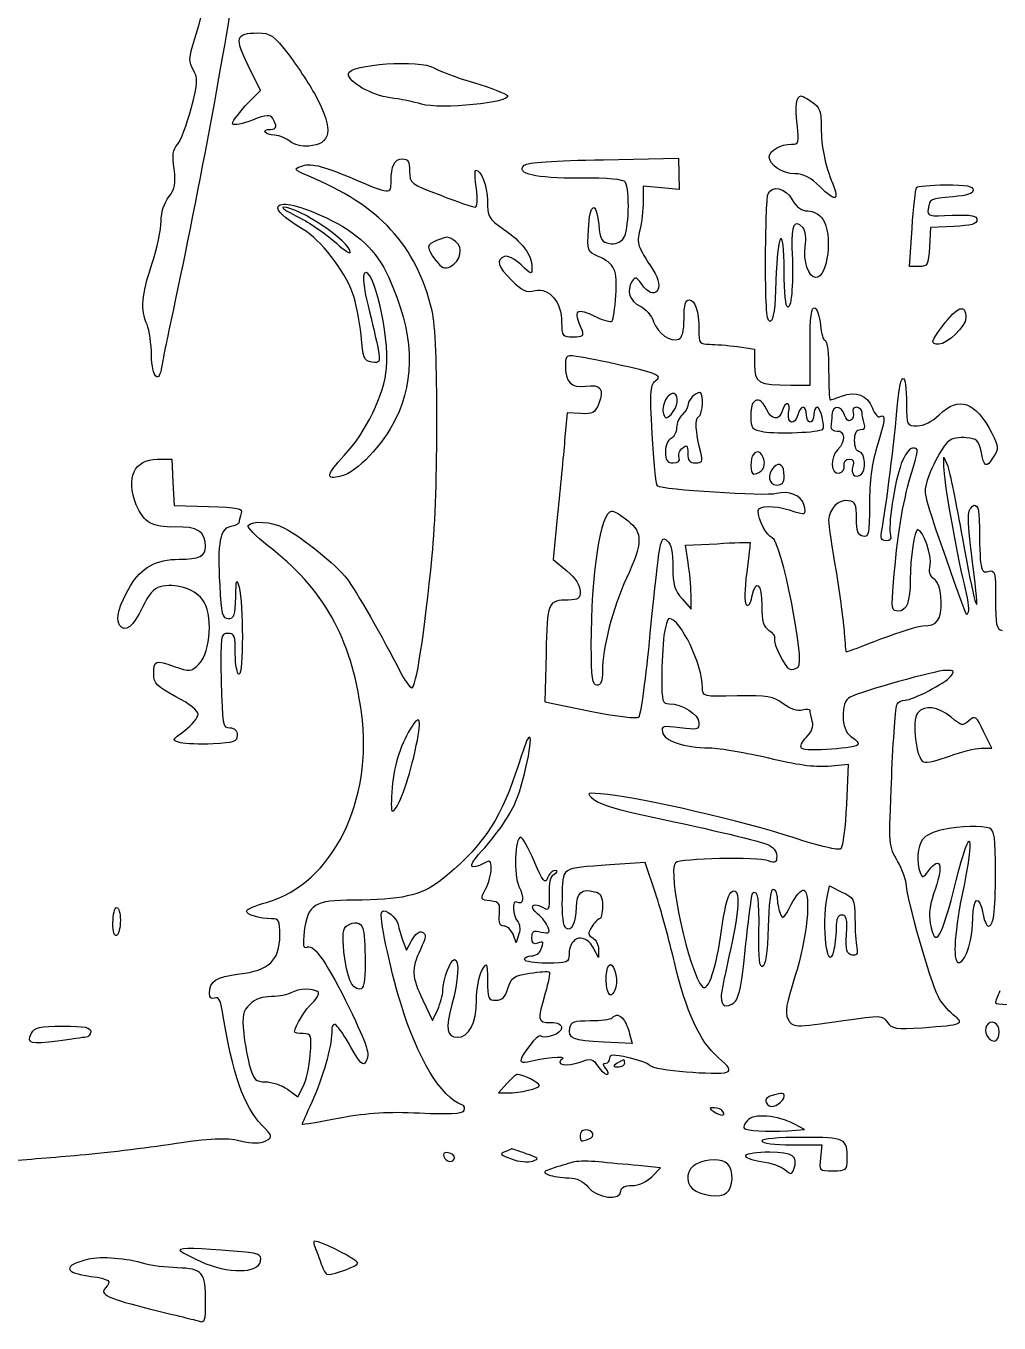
# Model space of a CAD drawing. Extents: x 0 to 1280, y 0 to 707.
# Drawn here: x 490.6 to 753, y -0.1 to 349.9 of the extents above; entities that cross this region are included whole.
import ezdxf

# ---------------------------------------------------------------- set-up
doc = ezdxf.new("R2010")
doc.units = 0
doc.layers.get('0').update_dxf_attribs({"linetype": 'CONTINUOUS'})

msp = doc.modelspace()

# ---------------------------------------------------------------- linework, layer by layer
at = {"color": 7}
for points in [[(561.5, 342)], [(600.5, 338.6)], [(702.5, 329.4)], [(746, 305.6)], [(697.2, 303)], [(563.5, 298.6)], [(571.6, 298.1)], [(601.3, 292)], [(744, 271.1)], [(636, 258.5)], [(663, 249)], [(670.2, 249.8)], [(686.7, 248.3)], [(707.9, 245)], [(686.7, 234.3)], [(692.2, 230.8)], [(652.9, 216.4)], [(662.6, 185.4)], [(731, 164.5)], [(594.7, 161)], [(625.7, 157.3)], [(737.6, 133)], [(516, 108.6)], [(714.1, 109.1)], [(581.4, 106.4)], [(562, 89)], [(649.6, 90.5)], [(651.7, 81.8)], [(508, 78.5)], [(749.6, 80.1)], [(650, 70)], [(620.2, 64.5)], [(691.8, 61.3)], [(676, 57)], [(685.1, 54.6)], [(640, 50.5)], [(689, 49)], [(619.7, 46.1)], [(603.2, 44.8)], [(638.5, 43.4)], [(671.3, 42.8)], [(684.6, 45.1)], [(532, 19.6)], [(568.5, 20.3)], [(507.4, 17.1)]]:
    msp.add_lwpolyline(points, close=True, dxfattribs=at)
for points in [[(549.7, 328.3), (553.8, 332.5), (550.5, 339.2)], [(646.3, 313.8), (666.5, 314.2), (666.6, 310), (666.7, 305.8), (661.9, 306.2), (657, 306.7), (657, 302.6)], [(731.3, 285), (728.8, 285), (729.5, 295.3)], [(740.8, 295.8), (734.5, 295.5), (734.2, 290.3)], [(682.4, 263.4), (687, 262.7), (687, 258.5)], [(696.8, 253), (702, 253), (702, 263.6)], [(640.2, 245.3), (636.5, 245.5), (635.8, 238)], [(526, 233), (529.9, 233), (530.2, 226.8), (530.2, 226.8)], [(738.1, 230.9), (738.1, 233.5), (739.1, 231.1)], [(530.2, 226.8), (530.5, 220.5), (539.8, 220.2)], [(633.9, 218.2), (632.7, 205.9), (636.4, 202.9)], [(669.1, 205.1), (668.4, 209.8), (676.9, 210.2)], [(667.5, 195.3), (669.9, 192.5), (669.9, 196.5)], [(630.8, 180.5), (630.5, 167.5), (642.7, 165)], [(748.1, 155), (751, 155), (748.8, 159.5)], [(706.9, 150.2), (712.3, 150.7), (711.8, 139.8)], [(660.3, 115.9), (657.5, 124.2), (648, 123.5)], [(706.6, 114.8), (707.2, 117.9), (710.6, 116.2)], [(592.2, 103), (593.2, 100.5), (594.6, 103.2)], [(623.5, 104.9), (622.7, 102.5), (621.9, 104.8)], [(644.9, 100.7), (644.9, 98.5), (643.8, 100.7)], [(597.6, 87), (600.2, 81.5), (601.6, 84.5)], [(653.3, 77.9), (654, 75.3), (646.3, 75.7)], [(561.1, 63), (563.9, 60.9), (565.3, 63.7)], [(620.2, 64.5), (618, 62), (620.4, 62)], [(696, 51.8), (700.5, 52.1), (697.8, 53.6)], [(697.1, 48), (705.2, 48), (704.8, 44.5)], [(659.3, 39.4), (661.7, 41.8), (655.6, 42.4)]]:
    msp.add_lwpolyline(points, dxfattribs=at)
for points in [[(536.1, 346.5), (541.9, 365), (543.9, 385.4), (540.6, 393.3)], [(547, 364), (546.2, 354.4), (536.7, 302.8), (530.3, 273.5)], [(535.7, 338), (534.4, 340.2), (534.4, 341.1), (536.1, 346.5)], [(550.5, 339.2), (546.8, 346.7), (547.1, 348), (553.1, 348)], [(553.1, 348), (556.5, 348), (557.3, 347.4), (561.5, 342)], [(561.5, 342), (564, 338.7), (567.4, 333.5), (569, 330.4)], [(577.5, 337), (577.5, 339.6), (597.2, 340.9), (600.5, 338.6)], [(535.1, 327.6), (536.9, 334.7), (537, 335.7), (535.7, 338)], [(588.8, 330.5), (583.7, 331.2), (577.5, 334.7), (577.5, 337)], [(600.5, 338.6), (601.6, 337.9), (606.4, 336.1), (611.2, 334.6)], [(611.2, 334.6), (616, 333.2), (620.1, 331.6), (620.4, 331.1)], [(569, 330.4), (573.5, 321.9), (572.8, 317.9), (566.8, 317.5)], [(597.2, 328.8), (595.2, 329.4), (591.4, 330.2), (588.8, 330.5)], [(620.4, 331.1), (621.6, 329.2), (602.3, 327.3), (597.2, 328.8)], [(698.5, 323.4), (697.9, 328.3), (698.3, 331), (699.6, 331)], [(699.6, 331), (699.9, 331), (701.2, 330.3), (702.5, 329.4)], [(702.5, 329.4), (704.6, 328), (705, 327), (705, 322.6)], [(531.4, 317.9), (532.3, 318.9), (533.9, 323.2), (535.1, 327.6)], [(546.3, 323.4), (545.9, 323.7), (547.5, 325.9), (549.7, 328.3)], [(557.1, 324.9), (556.4, 326), (555.5, 326), (551.6, 324.5)], [(551.6, 324.5), (549, 323.5), (546.7, 323), (546.3, 323.4)], [(557.6, 320.4), (554.9, 320.5), (553.9, 322), (556.5, 322)], [(556.5, 322), (558.2, 322), (558.4, 322.9), (557.1, 324.9)], [(697, 318), (699, 318), (699.1, 318.3), (698.5, 323.4)], [(705, 322.6), (705, 317.2), (706, 312.6), (708.1, 307.3)], [(561.8, 318.7), (560.9, 319.5), (559, 320.3), (557.6, 320.4)], [(566.8, 317.5), (565, 317.3), (562.7, 317.9), (561.8, 318.7)], [(530.5, 311.3), (529.9, 315), (530.2, 316.5), (531.4, 317.9)], [(691, 314.6), (691, 316.2), (694.1, 318), (697, 318)], [(566.5, 309.5), (562.8, 311.1), (562.7, 311.3), (564.7, 312)], [(564.7, 312), (567.2, 313), (569.9, 312.4), (578.5, 308.8)], [(589, 307.9), (589, 312.1), (589.9, 314), (592.1, 314)], [(592.1, 314), (593.6, 314), (594, 313.3), (594, 310.7)], [(639.8, 308.8), (627.8, 308.8), (622.6, 310), (624.9, 312.3)], [(624.9, 312.3), (625.7, 313.1), (632.8, 313.6), (646.3, 313.8)], [(697.9, 310), (694.5, 310), (691, 312.4), (691, 314.6)], [(529.1, 303.8), (530.8, 306), (531, 307.3), (530.5, 311.3)], [(600.1, 273), (595.7, 290.9), (586, 301.4), (566.5, 309.5)], [(578.5, 308.8), (588.8, 304.4), (589, 304.4), (589, 307.9)], [(594, 310.7), (594, 307.4), (594.2, 307.3), (602.4, 304.2)], [(612, 306), (611.6, 308.8), (611.6, 311), (611.8, 311)], [(611.8, 311), (613.3, 311), (614.9, 306.8), (615, 302.8)], [(652.2, 307.7), (651.7, 308.5), (647.8, 308.9), (639.8, 308.8)], [(704.7, 306.5), (702.1, 309.1), (700.3, 310), (697.9, 310)], [(611.7, 301), (612.3, 301), (612.4, 303), (612, 306)], [(651.7, 292.6), (653.1, 294.5), (653.5, 305.7), (652.2, 307.7)], [(690.6, 304.4), (691.6, 307.1), (695.3, 306.3), (697.2, 303)], [(708.1, 307.3), (710, 302.7), (708.8, 302.4), (704.7, 306.5)], [(729.5, 295.3), (729.9, 300.9), (730.4, 305.8), (730.7, 306.3)], [(730.7, 306.3), (730.9, 306.7), (734.5, 307), (738.6, 307)], [(738.6, 307), (744.2, 307), (746, 306.7), (746, 305.6)], [(746, 305.6), (746, 304.7), (744.3, 304.1), (740.5, 303.8)], [(527, 297.2), (527, 299.7), (527.8, 302.2), (529.1, 303.8)], [(565.3, 295), (559.9, 298.3), (558, 300.1), (558.6, 301.2)], [(558.6, 301.2), (559.5, 302.6), (564.6, 301.4), (571.6, 298.1)], [(560, 301), (559.2, 301), (560.8, 299.9), (563.5, 298.6)], [(578, 288.8), (578, 291.7), (564.3, 300.9), (560, 301)], [(602.4, 304.2), (606.9, 302.4), (611.1, 301), (611.7, 301)], [(615, 302.8), (615, 298.4), (615.3, 297.9), (619.3, 295.1)], [(642.2, 295), (642.6, 302.2), (644.3, 303), (645, 296.3)], [(657, 302.6), (657, 300.3), (656.6, 296.8), (656.1, 294.8)], [(690, 286.3), (690, 295.4), (690.3, 303.5), (690.6, 304.4)], [(697.2, 303), (698.4, 300.9), (699.7, 300), (701.4, 300)], [(740.5, 303.8), (734.3, 303.3), (734.3, 303.3), (733.8, 300.5)], [(563.5, 298.6), (566.3, 297.3), (570.6, 294.4), (573.3, 292.1)], [(571.6, 298.1), (579.9, 294.2), (585.2, 289.2), (588.3, 282.2)], [(700, 295.5), (697.9, 298), (696.8, 296), (697.1, 290.1)], [(701.4, 300), (702.8, 300), (704.5, 299.1), (705.4, 297.8)], [(705.4, 297.8), (708.2, 293.8), (706.8, 282), (703.5, 282)], [(733.8, 300.5), (733.5, 298.6), (734, 298.5), (740.3, 298.8)], [(740.3, 298.8), (745.7, 299), (747, 298.7), (747, 297.6)], [(747, 297.6), (747, 296.5), (745.5, 296), (740.8, 295.8)], [(524.5, 285.6), (525.9, 289.8), (527, 295), (527, 297.2)], [(578.6, 277.9), (576.4, 284), (569.9, 292.3), (565.3, 295)], [(619.3, 295.1), (624.3, 291.7), (627, 288.1), (627, 284.8)], [(644.7, 287.8), (642, 288.9), (641.9, 289.3), (642.2, 295)], [(645, 296.3), (645.4, 292.1), (645.8, 291.5), (647.9, 291.2)], [(656.1, 294.8), (655.2, 291), (655.4, 290.6), (659.7, 284)], [(695, 283.7), (695, 296.9), (693.2, 294.7), (692.8, 281.1)], [(700.7, 290.4), (701, 292.6), (700.8, 294.6), (700, 295.5)], [(573.3, 292.1), (575.9, 289.7), (578, 288.3), (578, 288.8)], [(601.3, 292), (598.5, 290.9), (598.4, 290), (601.1, 286.6)], [(606.4, 291.7), (604.4, 293.2), (604.3, 293.2), (601.3, 292)], [(605, 285), (607.8, 286.5), (608.6, 290.1), (606.4, 291.7)], [(647.9, 291.2), (649.4, 290.9), (650.9, 291.5), (651.7, 292.6)], [(619.6, 287.7), (617.2, 286.7), (617.7, 285.1), (621.5, 281.3)], [(624.1, 285.4), (622.3, 287.1), (620.5, 288), (619.6, 287.7)], [(649.6, 277.2), (650.1, 284.1), (649.4, 285.7), (644.7, 287.8)], [(697.1, 290.1), (697.5, 280.9), (697.1, 274), (696, 274)], [(703.5, 282), (701.6, 282), (700.1, 286.6), (700.7, 290.4)], [(734.2, 290.3), (733.9, 285.4), (733.7, 285), (731.3, 285)], [(523.2, 269.3), (521.4, 273.5), (521.7, 277.1), (524.5, 285.6)], [(587.8, 257.6), (588.6, 266.7), (584.1, 285.5), (581.8, 283.2)], [(601.1, 286.6), (602.7, 284.5), (603.5, 284.2), (605, 285)], [(627, 284.8), (627, 282.7), (626.9, 282.7), (624.1, 285.4)], [(659.7, 284), (663.1, 278.9), (660.1, 275.2), (656.5, 280.3)], [(691.3, 270.2), (690.3, 269.9), (690, 273.6), (690, 286.3)], [(696, 274), (695.4, 274), (695, 277.9), (695, 283.7)], [(581.8, 283.2), (581.2, 282.6), (581.6, 279.2), (582.8, 274.4)], [(588.3, 282.2), (595.1, 267.2), (595.7, 254.9), (590.2, 243.8)], [(621.5, 281.3), (624.4, 278.4), (625.4, 277.9), (627.9, 278.5)], [(654, 281), (652.4, 278.5), (653.3, 275.6), (656.2, 274.3)], [(656.5, 280.3), (655.2, 282.2), (654.8, 282.3), (654, 281)], [(692.8, 281.1), (692.6, 273.8), (692.1, 270.5), (691.3, 270.2)], [(580.9, 266.5), (580.5, 270.4), (579.5, 275.5), (578.6, 277.9)], [(627.9, 278.5), (631.7, 279.3), (635, 275.4), (635, 269.9)], [(648.6, 270.3), (648.9, 270.6), (649.4, 273.7), (649.6, 277.2)], [(530.3, 273.5), (528.9, 266.9), (527.5, 260), (527.2, 258.2)], [(582.8, 274.4), (583.9, 270.1), (585.1, 264.8), (585.5, 262.7)], [(600.1, 207), (601.8, 223.9), (601.8, 266.1), (600.1, 273)], [(640.5, 267.8), (638.1, 273.5), (638.7, 274.1), (644.5, 271.3)], [(656.2, 274.3), (657.6, 273.6), (659.3, 271.7), (659.8, 270.1)], [(668, 271), (668, 274.6), (668.4, 276), (669.4, 276)], [(669.4, 276), (671, 276), (672, 273), (672, 267.8)], [(702, 263.6), (702, 271.6), (702.3, 274.1), (703.3, 273.8)], [(703.3, 273.8), (703.9, 273.5), (704.6, 271.5), (704.8, 269.2)], [(737.7, 268.9), (741.8, 274.3), (744, 275.1), (744, 271.1)], [(635, 269.9), (635, 266.2), (635.2, 266), (638.1, 266)], [(644.5, 271.3), (646.4, 270.4), (648.3, 269.9), (648.6, 270.3)], [(659.8, 270.1), (660.9, 266.9), (664.3, 264.5), (666.6, 265.4)], [(666.6, 265.4), (667.5, 265.8), (668, 267.5), (668, 271)], [(744, 271.1), (744, 268.9), (739, 264), (736.7, 264)], [(524.4, 261.1), (524.4, 264.1), (523.8, 267.8), (523.2, 269.3)], [(583.8, 259.2), (581.7, 259.5), (581.4, 260.2), (580.9, 266.5)], [(638.1, 266), (640.7, 266), (641.1, 266.3), (640.5, 267.8)], [(672, 267.8), (672, 264.3), (672.2, 264), (674.9, 264)], [(704.8, 269.2), (705, 266.9), (705.5, 265), (706.1, 265)], [(736.7, 264), (734.4, 264), (734.5, 264.7), (737.7, 268.9)], [(585.5, 262.7), (586.1, 259.1), (586, 258.9), (583.8, 259.2)], [(674.9, 264), (676.4, 264), (679.8, 263.7), (682.4, 263.4)], [(706.1, 265), (706.6, 265), (707, 261.4), (707, 257)], [(527.2, 258.2), (526.5, 253), (524.5, 255), (524.4, 261.1)], [(640.3, 260.5), (636.2, 261.2), (636, 261.1), (636, 258.5)], [(653.4, 257.8), (648.5, 258.9), (642.6, 260.2), (640.3, 260.5)], [(576.4, 234), (582.2, 240.2), (587.2, 250.6), (587.8, 257.6)], [(636, 258.5), (636, 253.8), (637.6, 252.1), (641.4, 252.7)], [(660.5, 254.3), (662, 255.5), (661.1, 255.9), (653.4, 257.8)], [(687, 258.5), (687, 253.6), (688, 253), (696.8, 253)], [(707, 257), (707, 252.6), (707.2, 249), (707.4, 249)], [(725.6, 247.8), (726.4, 257.2), (728, 257.1), (728, 247.8)], [(641.4, 252.7), (645.5, 253.3), (646.6, 251.9), (645, 248)], [(659.4, 239.8), (658.8, 251.8), (658.9, 253.2), (660.5, 254.3)], [(663, 249), (662.4, 247.8), (662.1, 246.1), (662.5, 245.2)], [(665.3, 250.7), (664.7, 250.9), (663.6, 250.2), (663, 249)], [(664.5, 245.1), (666.3, 247), (666.8, 250.2), (665.3, 250.7)], [(670.2, 249.8), (669.5, 249.1), (669, 248.1), (669, 247.4)], [(672.2, 251), (671.8, 251), (670.9, 250.5), (670.2, 249.8)], [(671.9, 244.4), (673.2, 245.2), (673.4, 251), (672.2, 251)], [(690.2, 246.5), (689, 249), (687.9, 249.6), (686.7, 248.3)], [(696.2, 245.5), (696.8, 248.5), (695.4, 248.9), (694.5, 246)], [(707.4, 249), (707.7, 249), (709.1, 249.5), (710.5, 250)], [(710.5, 250), (714.4, 251.5), (717.4, 250.3), (718.8, 246.8)], [(736.8, 245), (742.2, 250.1), (746.6, 248.6), (751, 240)], [(645, 248), (644, 245.5), (643.3, 245.1), (640.2, 245.3)], [(662.5, 245.2), (663, 243.9), (663.3, 243.8), (664.5, 245.1)], [(667.5, 245), (666.7, 244.3), (666, 242.7), (666, 241.5)], [(669, 247.4), (669, 246.8), (668.3, 245.7), (667.5, 245)], [(686.7, 248.3), (686.3, 248), (686, 246.2), (686, 244.4)], [(694.5, 246), (693.6, 243.3), (691.6, 243.5), (690.2, 246.5)], [(698.7, 245), (697.9, 242), (695.7, 242.5), (696.2, 245.5)], [(700.1, 247), (699.6, 247), (699, 246.1), (698.7, 245)], [(701, 245), (701, 246.1), (700.6, 247), (700.1, 247)], [(702, 243), (701.5, 243), (701, 243.9), (701, 245)], [(703, 245), (703, 243.9), (702.6, 243), (702, 243)], [(703.9, 247), (703.4, 247), (703, 246.1), (703, 245)], [(705.4, 241.1), (706.1, 241.8), (704.8, 247), (703.9, 247)], [(707.9, 245), (707.8, 243.9), (707.7, 242.4), (707.6, 241.8)], [(711.3, 244.9), (710.6, 247.6), (708, 247.6), (707.9, 245)], [(713.6, 245.6), (713.9, 244.8), (713.6, 243.9), (713, 243.5)], [(714.5, 247), (713.7, 247), (713.3, 246.4), (713.6, 245.6)], [(716, 245.6), (716, 246.4), (715.3, 247), (714.5, 247)], [(716.6, 242.6), (716.3, 243.5), (716, 244.8), (716, 245.6)], [(718.8, 246.8), (719.4, 245.2), (720.4, 244.1), (720.9, 244.5)], [(720.9, 244.5), (722.5, 245.4), (722.2, 243.3), (720, 236.2)], [(721.4, 214.2), (722.4, 219.1), (724.8, 238.6), (725.6, 247.8)], [(728, 247.8), (728, 242.1), (728, 242), (730.9, 242)], [(730.9, 242), (732.7, 242), (734.9, 243.1), (736.8, 245)], [(590.2, 243.8), (586.8, 236.8), (579.8, 229.5), (575.5, 228.4)], [(666, 241.5), (666, 240.2), (665.3, 239), (664.5, 238.6)], [(672.5, 234.8), (671.1, 240.7), (670.9, 243.8), (671.9, 244.4)], [(686, 244.4), (686, 241.4), (686.3, 241), (689.5, 240.4)], [(707.6, 241.8), (707.5, 241.1), (708.3, 240.6), (709.3, 240.6)], [(713, 243.5), (712.3, 243.1), (711.6, 243.7), (711.3, 244.9)], [(715.6, 241), (716.7, 241), (717, 241.5), (716.6, 242.6)], [(635.8, 238), (635.5, 233.9), (634.6, 225), (633.9, 218.2)], [(660.9, 225.7), (660.4, 226.2), (659.8, 232.5), (659.4, 239.8)], [(664.5, 238.6), (663.6, 238.3), (663, 236.8), (663, 235)], [(689.5, 240.4), (693.1, 239.8), (704.6, 240.2), (705.4, 241.1)], [(709.3, 240.6), (711.4, 240.8), (711.6, 237.7), (709.5, 235.6)], [(714, 238), (714, 240.1), (714.5, 241), (715.6, 241)], [(715.3, 235), (714.5, 235), (714, 236.3), (714, 238)], [(744.1, 238.8), (742.3, 239), (740.2, 238.6), (739.4, 237.9)], [(748.1, 235.2), (747.5, 238), (747, 238.5), (744.1, 238.8)], [(751, 240), (752.9, 236.2), (752.9, 235.9), (751.4, 233.5)], [(663, 235), (663, 232.6), (663.4, 232), (665.1, 232)], [(666.7, 233.4), (666.4, 234.2), (666.8, 235.4), (667.6, 236)], [(667.6, 236), (668.8, 237), (669, 236.8), (669, 234.6)], [(669, 234.6), (669, 232.6), (669.5, 232), (671.1, 232)], [(671.1, 232), (672.9, 232), (673.1, 232.4), (672.5, 234.8)], [(689.5, 232.9), (688.9, 235), (687.9, 235.5), (686.7, 234.3)], [(709.5, 235.6), (707.3, 233.5), (707.5, 228.8), (709.8, 229.2)], [(715.7, 228.8), (717.2, 229.7), (716.8, 235), (715.3, 235)], [(720, 236.2), (718.6, 231.8), (718, 227), (718, 220.8)], [(729.6, 236), (728.8, 236), (727.5, 234.1), (726.6, 231.8)], [(729, 228.1), (731.4, 235.8), (731.4, 236), (729.6, 236)], [(739.4, 237.9), (737.1, 236), (733, 227.4), (733, 224.4)], [(751.4, 233.5), (749.4, 230.5), (749, 230.7), (748.1, 235.2)], [(520.3, 220.7), (517.4, 227.9), (519.7, 233), (526, 233)], [(575.5, 228.4), (571.2, 227.3), (571.4, 228.7), (576.4, 234)], [(665.1, 232), (666.5, 232), (667, 232.5), (666.7, 233.4)], [(686.7, 234.3), (685.8, 233.4), (685.8, 229), (686.8, 229)], [(686.8, 229), (688.8, 229.1), (690.2, 230.9), (689.5, 232.9)], [(695, 228.4), (695, 231.4), (693.8, 232.4), (692.2, 230.8)], [(709.8, 229.2), (710.8, 229.4), (711.4, 230.3), (711.2, 231.3)], [(711.2, 231.3), (711, 232.3), (711.6, 233), (712.5, 233)], [(712.5, 233), (713.7, 233), (714, 232.4), (713.5, 231.1)], [(713.5, 231.1), (712.9, 229), (714, 227.8), (715.7, 228.8)], [(726.6, 231.8), (724.7, 226.8), (722.9, 214.5), (723.7, 212.4)], [(739.1, 231.1), (739.6, 229.8), (741.4, 221), (743.1, 211.6)], [(692.2, 230.8), (690.3, 228.9), (690.8, 226), (693, 226)], [(693, 226), (694.5, 226), (695, 226.7), (695, 228.4)], [(724.5, 199.8), (725.5, 212.2), (727, 221.2), (729, 228.1)], [(743.6, 199.3), (741.5, 207.9), (738, 227.8), (738.1, 230.9)], [(692.9, 223.7), (690.1, 222.9), (661.8, 224.8), (660.9, 225.7)], [(700.3, 220.8), (699.7, 223.2), (696.2, 224.6), (692.9, 223.7)], [(733, 224.4), (733, 222.3), (735.5, 214.7), (743.7, 192)], [(530.8, 214.7), (524.5, 214.6), (522.4, 215.8), (520.3, 220.7)], [(688, 219.1), (688, 220.5), (692.4, 220.6), (696.4, 219.3)], [(696.4, 219.3), (700.9, 217.8), (701.1, 217.8), (700.3, 220.8)], [(712.4, 221.8), (709.7, 222.2), (707, 219.6), (707, 216.5)], [(714.5, 217), (714.5, 220.8), (714.2, 221.5), (712.4, 221.8)], [(718, 220.8), (718, 212.8), (717.8, 211.9), (716.3, 212.2)], [(745.3, 219.8), (746.7, 221.5), (747.5, 220.4), (747.6, 216.7)], [(539.8, 220.2), (547.8, 220), (549.1, 219.7), (548.6, 218.4)], [(548.6, 218.4), (548.3, 217.5), (548, 216.5), (548, 216)], [(643, 182.8), (643, 201.9), (645.6, 219), (648.5, 219)], [(648.5, 219), (649.2, 219), (651.2, 217.8), (652.9, 216.4)], [(691.8, 211.8), (690.4, 212.1), (688, 216.7), (688, 219.1)], [(716.3, 212.2), (714.9, 212.5), (714.5, 213.6), (714.5, 217)], [(746.5, 199.5), (744.4, 216.6), (744.3, 218.6), (745.3, 219.8)], [(539, 209.4), (538.9, 213.5), (536.8, 214.9), (530.8, 214.7)], [(545.8, 214.8), (542.9, 214.4), (542.1, 210.5), (542.8, 199)], [(548, 216), (548, 215.5), (547, 215), (545.8, 214.8)], [(555.7, 209.7), (552.6, 212.1), (550.2, 214.6), (550.5, 215.1)], [(550.5, 215.1), (551.5, 216.5), (556.8, 216.2), (560.3, 214.4)], [(560.3, 214.4), (565, 211.9), (574.1, 204.6), (577.1, 200.8)], [(652.9, 216.4), (656.9, 213), (656.9, 210.6), (652.5, 200.9)], [(707, 216.5), (707, 215.2), (707.9, 209), (709, 202.7)], [(722.5, 211), (721.1, 211), (720.9, 211.6), (721.4, 214.2)], [(731, 214), (730.1, 214), (729, 206.3), (729, 200.6)], [(734.4, 204.4), (735, 206.8), (732.4, 214), (731, 214)], [(747.6, 216.7), (747.8, 203), (747.9, 202.2), (750, 202.7)], [(658.9, 186), (661.5, 211.9), (661.6, 212.6), (663.5, 211)], [(663.5, 211), (664.5, 210.2), (665, 207.8), (665, 203.9)], [(676.9, 210.2), (681.6, 210.5), (685.6, 210.6), (685.8, 210.5)], [(685.8, 210.5), (685.9, 210.4), (685.5, 206.8), (684.9, 202.5)], [(698.8, 176.9), (700.8, 178.1), (694.2, 211.1), (691.8, 211.8)], [(723.7, 212.4), (724, 211.5), (723.6, 211), (722.5, 211)], [(743.1, 211.6), (746.1, 194.6), (747.9, 188.1), (746.5, 199.5)], [(531.9, 206), (537.3, 206), (539, 206.8), (539, 209.4)], [(581, 164.7), (578.3, 184.8), (570.8, 198.1), (555.7, 209.7)], [(594.6, 171.3), (595.7, 170.9), (598, 185.7), (600.1, 207)], [(518.7, 198.8), (521.5, 203.7), (525.7, 206), (531.9, 206)], [(665, 203.9), (665, 199.2), (665.4, 197.6), (667.5, 195.3)], [(669.9, 196.5), (669.9, 198.7), (669.5, 202.6), (669.1, 205.1)], [(735.4, 200.7), (734.3, 201.5), (733.9, 202.7), (734.4, 204.4)], [(750, 202.7), (751.9, 203.2), (752, 202.7), (752, 195.2)], [(538.1, 195.2), (535.8, 198.1), (530.7, 199.6), (526.7, 198.6)], [(547.1, 195.8), (547.2, 200.5), (547.4, 201), (548, 198.5)], [(577.1, 200.8), (579.4, 197.7), (586.9, 184.7), (591.5, 175.6)], [(636.4, 202.9), (638.7, 200.9), (640, 199), (640, 197.4)], [(652.5, 200.9), (648.7, 192.7), (646, 182.1), (646, 175.8)], [(684.9, 202.5), (684.3, 197.7), (684.2, 194.4), (684.8, 193.8)], [(686.3, 195.9), (687.3, 201), (689, 199.4), (689, 193.5)], [(709, 202.7), (710, 196.4), (711, 189), (711.2, 186.1)], [(725.8, 192), (724, 192), (723.9, 192.5), (724.5, 199.8)], [(729, 200.6), (729, 194.5), (728, 192), (725.8, 192)], [(737.3, 194.7), (737.2, 197.8), (736.6, 199.8), (735.4, 200.7)], [(515.8, 188.2), (514.7, 190), (515.7, 193.7), (518.7, 198.8)], [(526.7, 198.6), (525.1, 198.2), (523.6, 196.4), (522, 193.1)], [(542.8, 199), (543.2, 191.1), (543.5, 190), (545.1, 190)], [(548, 198.5), (549.2, 193.9), (549.2, 175), (548, 175)], [(640, 197.4), (640, 195.4), (639.5, 195), (636.8, 195)], [(744.7, 191.8), (745, 192.4), (744.5, 195.8), (743.6, 199.3)], [(522, 193.1), (519.6, 187.9), (517.2, 186), (515.8, 188.2)], [(537.2, 177.7), (540.5, 181.1), (541, 191.4), (538.1, 195.2)], [(545.1, 190), (546.7, 190), (547, 190.9), (547.1, 195.8)], [(636.8, 195), (631.3, 195), (631.1, 194.5), (630.8, 180.5)], [(684.8, 193.8), (685.4, 193.2), (686, 194), (686.3, 195.9)], [(689, 193.5), (689, 189.2), (689.4, 187.8), (690.9, 186.8)], [(732.4, 188), (736.3, 188), (737.5, 189.6), (737.3, 194.7)], [(752, 195.2), (752, 188.3), (752.2, 187.2), (753.8, 186.8)], [(664, 190), (663.6, 190), (663, 187.9), (662.6, 185.4)], [(673, 171.3), (673, 177.5), (667, 190), (664, 190)], [(743.7, 192), (744.1, 190.9), (744.4, 190.8), (744.7, 191.8)], [(545, 186), (543, 186), (543, 185.5), (543.2, 173.3)], [(547, 180.5), (547, 185.4), (546.8, 186), (545, 186)], [(655.9, 163.5), (656.4, 164.1), (657.8, 174.2), (658.9, 186)], [(690.9, 186.8), (691.9, 186.2), (692.6, 185.2), (692.4, 184.6)], [(711.2, 186.1), (711.4, 183.3), (711.6, 181), (711.8, 181)], [(721.1, 184.5), (726.1, 186.4), (731.2, 188), (732.4, 188)], [(644.5, 172), (643.3, 172), (643, 173.9), (643, 182.8)], [(662.6, 185.4), (662.3, 182.8), (662, 177.6), (662, 173.9)], [(692.4, 184.6), (692, 183.2), (695.2, 176.7), (696.5, 176.3)], [(711.8, 181), (711.9, 181), (716.2, 182.6), (721.1, 184.5)], [(525, 174.9), (525, 178.8), (525.5, 178.9), (530.5, 177.1)], [(548, 175), (547.5, 175), (547, 177.5), (547, 180.5)], [(530.5, 177.1), (534.8, 175.6), (535, 175.6), (537.2, 177.7)], [(591.5, 175.6), (592.6, 173.4), (594, 171.5), (594.6, 171.3)], [(646, 175.8), (646, 173.1), (645.6, 172), (644.5, 172)], [(696.5, 176.3), (697.1, 176.2), (698.1, 176.4), (698.8, 176.9)], [(738.6, 176), (735.9, 176), (715.9, 170.4), (712.8, 168.8)], [(739.9, 174.4), (741.1, 175.8), (740.9, 176), (738.6, 176)], [(531, 168.9), (525.9, 171.7), (525, 172.5), (525, 174.9)], [(543.2, 173.3), (543.5, 161.3), (543.6, 160.5), (545.5, 160.5)], [(662, 173.9), (662, 167.6), (662.2, 167), (664, 167)], [(727.6, 168), (729.7, 168), (738.4, 172.5), (739.9, 174.4)], [(537, 164.1), (537, 165.1), (534.6, 167), (531, 168.9)], [(682.3, 169.1), (673.1, 168.9), (673, 168.9), (673, 171.3)], [(694.7, 167), (691.9, 169.1), (690.7, 169.3), (682.3, 169.1)], [(712.8, 168.8), (710.1, 167.5), (710.3, 159.9), (713, 158.2)], [(725.5, 166.9), (725.8, 167.5), (726.8, 168), (727.6, 168)], [(555.4, 113.4), (573.3, 118.6), (584.3, 140.7), (581, 164.7)], [(595.1, 152.6), (597.3, 162), (597.2, 164.8), (594.7, 161)], [(642.7, 165), (650.5, 163.5), (655.3, 162.9), (655.9, 163.5)], [(664, 167), (667.5, 167), (672, 164.1), (672, 161.9)], [(699.9, 165.3), (698.7, 164.9), (696.7, 165.6), (694.7, 167)], [(702, 165.2), (702, 165.5), (701.1, 165.6), (699.9, 165.3)], [(702.6, 162.3), (702.3, 163.5), (702, 164.8), (702, 165.2)], [(724, 147.2), (724.4, 157.5), (725.1, 166.4), (725.5, 166.9)], [(731, 164.5), (729.3, 162.5), (730.6, 152.1), (732.6, 151.3)], [(740, 163.4), (736.5, 166.3), (732.9, 166.8), (731, 164.5)], [(533.4, 159.8), (535.3, 161.3), (536.9, 163.2), (537, 164.1)], [(594.7, 161), (591.7, 156.4), (589.9, 150.9), (589.3, 144.4)], [(622.6, 140.5), (625.3, 147.1), (628, 161.3), (625.7, 157.3)], [(666.9, 160.5), (662.3, 161.1), (661.8, 161), (662.2, 159.4)], [(672, 161.9), (672, 160), (671.6, 159.9), (666.9, 160.5)], [(701, 158), (702.5, 159.5), (703, 160.9), (702.6, 162.3)], [(744.8, 162.4), (743.2, 160.9), (742.8, 161), (740, 163.4)], [(748.8, 159.5), (746.8, 163.7), (746.5, 163.9), (744.8, 162.4)], [(532.2, 156.5), (529.8, 157.1), (529.8, 157.1), (533.4, 159.8)], [(547.5, 158.5), (547.5, 156.7), (546.7, 156.5), (541, 156.2)], [(545.5, 160.5), (546.8, 160.5), (547.5, 159.8), (547.5, 158.5)], [(662.2, 159.4), (662.6, 157), (668, 155.1), (674.9, 155.1)], [(699.7, 155), (699.2, 155.4), (699.8, 156.8), (701, 158)], [(713, 158.2), (714.1, 157.5), (715, 156.6), (715, 156.1)], [(541, 156.2), (537.5, 156), (533.5, 156.2), (532.2, 156.5)], [(625.7, 157.3), (625.5, 156.9), (624, 152.7), (622.5, 148)], [(674.9, 155.1), (677.8, 155), (685, 153.8), (690.8, 152.4)], [(715, 156.1), (715, 155), (700.8, 153.9), (699.7, 155)], [(739.6, 152.9), (742.7, 154), (746.5, 155), (748.1, 155)], [(589.3, 138), (590.6, 138), (593.1, 144.3), (595.1, 152.6)], [(690.8, 152.4), (698.2, 150.6), (703.1, 149.9), (706.9, 150.2)], [(732.6, 151.3), (733.4, 151), (736.6, 151.7), (739.6, 152.9)], [(622.5, 148), (618.3, 135.3), (613, 127.7), (602.2, 119.2)], [(725.6, 124.5), (723.2, 128.6), (723.2, 128.6), (724, 147.2)], [(589.3, 144.4), (589, 140.9), (589, 138), (589.3, 138)], [(612.6, 126.3), (617.1, 131.1), (620.9, 136.6), (622.6, 140.5)], [(647.5, 142.5), (641.5, 143.1), (641.5, 143.1), (643.7, 141.2)], [(643.7, 141.2), (645, 140), (650, 138.4), (656.7, 137)], [(697.4, 130.9), (684.2, 135.2), (656.8, 141.6), (647.5, 142.5)], [(656.7, 137), (672.3, 133.8), (687.1, 130.3), (690.3, 129.1)], [(711.8, 139.8), (711.5, 133.7), (710.8, 128.4), (710.3, 127.9)], [(737.6, 133), (735.4, 132.6), (733.1, 131.4), (732.3, 130.4)], [(750.4, 133.4), (748.4, 134.2), (742.7, 134), (737.6, 133)], [(741.4, 119.3), (745.4, 135.3), (746.5, 132.6), (743, 115.5)], [(752, 121.5), (752, 130.9), (751.7, 132.9), (750.4, 133.4)], [(624, 131), (622.4, 131), (622, 120.7), (623.5, 117.7)], [(627.6, 124.5), (626.1, 128.1), (624.4, 131), (624, 131)], [(710.3, 127.9), (709.7, 127.3), (704.8, 128.5), (697.4, 130.9)], [(732.3, 130.4), (730.9, 128.5), (730.6, 124.2), (731.7, 121.5)], [(614.1, 124), (610.3, 122), (609.6, 123), (612.6, 126.3)], [(690.3, 129.1), (692.1, 128.4), (693, 127.3), (693, 125.9)], [(734, 122), (737.1, 126.1), (738, 123.5), (735.8, 117.2)], [(616, 122.5), (616, 124.7), (615.7, 124.9), (614.1, 124)], [(614.5, 117), (615.3, 118.6), (616, 121.1), (616, 122.5)], [(631.2, 120), (630.6, 118.3), (629.9, 119.1), (627.6, 124.5)], [(648, 123.5), (634.5, 122.6), (635.3, 123.2), (635.1, 114.6)], [(665.7, 124.1), (663.4, 121.8), (669.4, 94.2), (673, 90.6)], [(690.8, 124.6), (687.9, 125.7), (666.9, 125.3), (665.7, 124.1)], [(693, 125.9), (693, 124.1), (692.6, 123.9), (690.8, 124.6)], [(728, 117.9), (728, 119.2), (726.9, 122.2), (725.6, 124.5)], [(602.2, 119.2), (597.3, 115.3), (591.3, 114), (579, 114)], [(633.2, 122), (632.5, 122), (631.6, 121.1), (631.2, 120)], [(631.7, 115.5), (631.6, 118.6), (632, 120.4), (633, 121)], [(633, 121), (634, 121.7), (634.1, 122), (633.2, 122)], [(731.7, 121.5), (732.2, 119.9), (732.5, 120), (734, 122)], [(734.4, 107.8), (735.7, 100.6), (737.4, 103.3), (741.4, 119.3)], [(750, 107), (751.5, 107), (752, 110.3), (752, 121.5)], [(615.8, 113.8), (613.1, 114.1), (613, 114.2), (614.5, 117)], [(623.5, 117.7), (625, 114.7), (624.7, 112.5), (622.9, 113.5)], [(629.8, 112.1), (631.7, 111.1), (631.8, 111.3), (631.7, 115.5)], [(639, 112.1), (639, 116), (640.4, 117.2), (643.9, 116.3)], [(643.9, 116.3), (645.5, 115.9), (646, 115), (646, 112.4)], [(665.4, 97.3), (664.1, 102.9), (661.8, 111.3), (660.3, 115.9)], [(678.1, 105.9), (678.7, 110.9), (679.9, 115.5), (680.6, 116.1)], [(680.6, 116.1), (683.2, 118.2), (683.2, 112.6), (680.6, 101.1)], [(684.6, 101.5), (685.4, 109.2), (686.3, 115.6), (686.5, 115.9)], [(686.5, 115.9), (687.8, 117.2), (688.3, 114.1), (688.1, 105.4)], [(690.8, 106.8), (690.9, 112.5), (691.5, 117), (692, 117)], [(692, 117), (692.6, 117), (693, 116), (693.1, 114.8)], [(696.9, 112.8), (698.1, 115.2), (699.6, 116.9), (700.3, 116.7)], [(700.3, 116.7), (702.4, 116), (701.2, 103.6), (697.9, 93.4)], [(710.6, 116.2), (713.8, 114.7), (714, 114.4), (714.1, 109.1)], [(736.5, 88.1), (734.5, 91.9), (728, 114.7), (728, 117.9)], [(735.8, 117.2), (734.3, 113.1), (733.9, 110.5), (734.4, 107.8)], [(743, 115.5), (740.7, 104.2), (740.4, 96.6), (742.3, 97.2)], [(745.9, 109.3), (746, 114.8), (747.6, 115.6), (748.6, 110.5)], [(514, 107.9), (514, 110.2), (514.5, 112), (515, 112)], [(515, 112), (515.6, 112), (516, 110.5), (516, 108.6)], [(550, 111), (550, 111.5), (552.4, 112.6), (555.4, 113.4)], [(579, 114), (568.3, 114), (566.5, 112.9), (565.6, 105.6)], [(618.2, 110.3), (618.5, 113.1), (618.2, 113.5), (615.8, 113.8)], [(622.9, 113.5), (621.6, 114.4), (621.8, 109.6), (623.1, 108.3)], [(628.6, 110.2), (626.1, 112.2), (627, 113.6), (629.8, 112.1)], [(635.1, 114.6), (635, 109.9), (635.4, 106.9), (636.1, 106.5)], [(636.1, 106.5), (637.7, 105.4), (639, 107.9), (639, 112.1)], [(646, 112.4), (646, 110.5), (645.7, 109), (645.2, 109)], [(693.1, 114.8), (693.1, 113.5), (693.5, 111.6), (693.9, 110.5)], [(693.9, 110.5), (694.6, 108.7), (695, 109), (696.9, 112.8)], [(708.3, 100.2), (706.7, 93.9), (705.1, 107.2), (706.6, 114.8)], [(516, 108.6), (516, 106.7), (515.6, 104.8), (515, 104.5)], [(556.8, 109), (553.5, 109), (550, 110.1), (550, 111)], [(559, 104.5), (559, 108.5), (558.8, 109), (556.8, 109)], [(591.6, 86.2), (588.6, 96), (585.7, 110), (586.5, 110.9)], [(586.5, 110.9), (587.5, 111.8), (590.5, 109.4), (590.9, 107.4)], [(619.5, 107), (618.3, 107), (618, 107.8), (618.2, 110.3)], [(631.4, 106.6), (631, 107.7), (629.8, 109.3), (628.6, 110.2)], [(645.2, 109), (644.8, 109), (643.9, 108), (643.1, 106.8)], [(710.6, 110), (709.4, 110), (709, 109), (709, 106.3)], [(711.8, 104.8), (712.1, 109), (711.8, 110), (710.6, 110)], [(714.1, 109.1), (714.1, 106), (714.3, 102.5), (714.6, 101.2)], [(742.3, 97.2), (744.1, 97.8), (745.9, 103.8), (745.9, 109.3)], [(748.6, 110.5), (748.9, 108.6), (749.6, 107), (750, 107)], [(515, 104.5), (514.4, 104.1), (514, 105.5), (514, 107.9)], [(565.6, 105.6), (565.1, 101.6), (565.3, 100.9), (566.5, 101.4)], [(576.3, 100.1), (575.8, 104.8), (576, 106.4), (577.1, 107.1)], [(577.1, 107.1), (579.2, 108.4), (580.7, 108.2), (581.4, 106.4)], [(581.4, 106.4), (581.7, 105.5), (582, 101.5), (582, 97.4)], [(590.9, 107.4), (591.1, 106.4), (591.7, 104.4), (592.2, 103)], [(594.6, 103.2), (595.5, 104.9), (596.6, 105.7), (597.4, 105.4)], [(597.4, 105.4), (598.6, 104.9), (598.5, 104.1), (596.9, 100.7)], [(621.9, 104.8), (621.4, 106), (620.3, 107), (619.5, 107)], [(623.1, 108.3), (623.7, 107.7), (623.9, 106.2), (623.5, 104.9)], [(627, 103.9), (627, 105.7), (627.4, 105.9), (629.5, 105.4)], [(629.5, 105.4), (631.6, 104.9), (631.9, 105.1), (631.4, 106.6)], [(643.8, 100.7), (641.5, 105.4), (637.1, 104.5), (637, 99.3)], [(643.1, 106.8), (642, 105), (642, 104.6), (643.4, 103.8)], [(673, 90.6), (674.5, 89.1), (676.8, 95.9), (678.1, 105.9)], [(688.1, 105.4), (688, 98), (688.2, 95.9), (689.2, 96.2)], [(689.2, 96.2), (690.1, 96.5), (690.6, 99.6), (690.8, 106.8)], [(709, 106.3), (709, 104.2), (708.7, 101.4), (708.3, 100.2)], [(548.1, 94.1), (556.1, 95), (559, 97.8), (559, 104.5)], [(566.5, 101.4), (568.3, 102.1), (572.1, 96.5), (577.7, 85)], [(628.5, 102.4), (627.5, 102), (627, 102.4), (627, 103.9)], [(629.4, 100.6), (630.3, 102.8), (630.2, 103), (628.5, 102.4)], [(643.4, 103.8), (644.3, 103.3), (645, 101.9), (644.9, 100.7)], [(681.4, 86.3), (682.8, 87.3), (683.5, 90.6), (684.6, 101.5)], [(713.3, 99.2), (711.8, 99.5), (711.6, 100.5), (711.8, 104.8)], [(580.5, 90), (578.4, 90), (577.1, 93.1), (576.3, 100.1)], [(596.9, 100.7), (594.4, 95.2), (594.5, 93.5), (597.6, 87)], [(603, 89.6), (603, 92.6), (605, 98), (606.1, 98)], [(606.1, 98), (607.5, 98), (607.2, 92.2), (605.4, 85.9)], [(625, 98), (625, 98.6), (625.9, 99), (626.9, 99)], [(631, 97), (627.7, 97), (625, 97.4), (625, 98)], [(626.9, 99), (627.9, 99), (629.1, 99.7), (629.4, 100.6)], [(637, 99.3), (637, 97.2), (636.6, 97), (631, 97)], [(680.6, 101.1), (679.2, 94.8), (678, 88.9), (678, 87.9)], [(714.6, 101.2), (714.9, 99.4), (714.6, 98.9), (713.3, 99.2)], [(582, 97.4), (582, 91.6), (581.7, 90), (580.5, 90)], [(612, 87), (612.1, 90), (612.7, 93.6), (613.5, 95)], [(613.5, 95), (614.9, 97.4), (614.9, 97.3), (615, 92.3)], [(626.4, 94.3), (629.1, 94.7), (631.4, 94.9), (631.7, 94.6)], [(631.7, 94.6), (631.9, 94.4), (631.4, 91.8), (630.6, 88.9)], [(648, 88.5), (646.8, 89.2), (646.7, 95.3), (647.7, 96.4)], [(647.7, 96.4), (648.9, 97.6), (650.3, 93.3), (649.6, 90.5)], [(677.2, 71.6), (672.3, 75.7), (668.6, 83.9), (665.4, 97.3)], [(540, 88.8), (540, 92.2), (541.8, 93.3), (548.1, 94.1)], [(615, 92.3), (615, 87.5), (615.2, 87), (617.3, 87)], [(620.5, 90.2), (621.4, 93.1), (622, 93.6), (626.4, 94.3)], [(697.9, 93.4), (695.6, 86.1), (695.1, 83.6), (696, 82)], [(541.4, 87.6), (540.5, 87.3), (540, 87.7), (540, 88.8)], [(543.5, 84.3), (543, 87.1), (542.5, 88), (541.4, 87.6)], [(556.8, 88), (554.3, 88), (552.3, 87.3), (550.9, 85.9)], [(562, 89), (561.2, 88.5), (558.8, 88), (556.8, 88)], [(569.4, 89.1), (568.7, 90.3), (563.9, 90.2), (562, 89)], [(567.9, 86.4), (569, 87.4), (569.7, 88.7), (569.4, 89.1)], [(601.6, 84.5), (602.3, 86.2), (602.9, 88.4), (603, 89.6)], [(617.3, 87), (619, 87), (619.8, 87.8), (620.5, 90.2)], [(630.6, 88.9), (628.4, 81.6), (628.5, 81), (632, 81)], [(649.6, 90.5), (649.2, 89.1), (648.5, 88.2), (648, 88.5)], [(678, 87.9), (678, 85.4), (679.4, 84.8), (681.4, 86.3)], [(740.6, 83.1), (739.1, 84.2), (737.3, 86.5), (736.5, 88.1)], [(753.2, 89.5), (752.5, 88.1), (752, 86.7), (752, 86.3)], [(752, 86.3), (752, 85.2), (772.9, 86.5), (774.2, 87.8)], [(554.2, 53.3), (549.2, 58.4), (546.3, 66.9), (543.5, 84.3)], [(550.9, 85.9), (549, 84), (548.8, 83), (549.3, 78.1)], [(563, 78.5), (563, 79.9), (566, 84.7), (567.9, 86.4)], [(577.7, 85), (582.7, 74.5), (583.4, 72.5), (582.2, 70.4)], [(608.1, 58.8), (602.6, 60.6), (596.1, 71.4), (591.6, 86.2)], [(605.4, 85.9), (603.6, 79.4), (604, 77), (606.9, 77)], [(606.9, 77), (610, 77), (612, 80.8), (612, 87)], [(578.2, 74.3), (574.4, 81), (573, 82.1), (573, 78.3)], [(632, 81), (634, 81), (635, 80.5), (635, 79.5)], [(637.2, 79.6), (637.5, 81.2), (638.5, 81.5), (642.7, 81.5)], [(642.7, 81.5), (645.5, 81.5), (648.2, 81.8), (648.6, 82.3)], [(648.6, 82.3), (649.7, 83.3), (650.6, 83.2), (651.7, 81.8)], [(651.7, 81.8), (652.3, 81.1), (653, 79.3), (653.3, 77.9)], [(696, 82), (697.3, 79.6), (697.5, 79.6), (711, 81.5)], [(711, 81.5), (721.2, 83), (721.5, 83), (722.8, 81.1)], [(722.8, 81.1), (724.1, 79.3), (725, 79.1), (732.3, 79.6)], [(732.3, 79.6), (743.3, 80.4), (743.8, 80.6), (740.6, 83.1)], [(753, 78.5), (753, 81), (750.7, 82), (749.6, 80.1)], [(499.1, 76), (491.8, 75), (490.6, 75.3), (492, 78.1)], [(492, 78.1), (492.9, 79.7), (494.2, 80), (500.5, 80)], [(506.8, 77), (506.1, 77), (502.6, 76.5), (499.1, 76)], [(500.5, 80), (506.5, 80), (508, 79.7), (508, 78.5)], [(508, 78.5), (508, 77.7), (507.4, 77), (506.8, 77)], [(549.3, 78.1), (549.6, 75), (550.4, 70.8), (551, 68.8)], [(565.3, 78), (564, 78), (563, 78.2), (563, 78.5)], [(567.2, 72.3), (567.6, 77.7), (567.6, 78), (565.3, 78)], [(573, 78.3), (573, 74.3), (570.6, 66.1), (567.6, 59.5)], [(629.3, 77.4), (628.7, 78), (624, 72.2), (624, 70.7)], [(635, 79.5), (635, 78), (630.4, 76.3), (629.3, 77.4)], [(646.3, 75.7), (638.1, 76), (636.6, 76.7), (637.2, 79.6)], [(749.6, 80.1), (748.7, 78.7), (750, 76), (751.6, 76)], [(751.6, 76), (752.4, 76), (753, 77), (753, 78.5)], [(582.2, 70.4), (581.5, 69.1), (580.7, 69.9), (578.2, 74.3)], [(565.3, 63.7), (566.1, 65.2), (567, 69.1), (567.2, 72.3)], [(624, 70.7), (624, 70.3), (624.8, 70.1), (625.8, 70.4)], [(625.8, 70.4), (629.8, 71.5), (636.5, 72.1), (635.2, 71.2)], [(635.2, 71.2), (632.9, 69.6), (636.4, 69), (640, 70.3)], [(640, 70.3), (642.9, 71.4), (643.4, 71.3), (644.7, 69.3)], [(647, 68.5), (646.1, 69.5), (646.1, 70), (646.9, 70)], [(646.9, 70), (647.5, 70), (648, 70.6), (648, 71.4)], [(648, 71.4), (648, 72.5), (648.9, 72.5), (653.1, 71.6)], [(650, 70), (648.7, 69.2), (648.8, 69), (650.3, 69)], [(652, 70), (652, 71.2), (651.9, 71.2), (650, 70)], [(650.3, 69), (651.2, 69), (652, 69.5), (652, 70)], [(653.1, 71.6), (655.8, 70.9), (658.4, 70), (658.8, 69.4)], [(679.5, 67.6), (680.7, 68.1), (680.3, 68.9), (677.2, 71.6)], [(551, 68.8), (552, 65.5), (552.5, 65), (555.1, 65)], [(623.1, 67), (622.7, 67), (621.4, 65.9), (620.2, 64.5)], [(629, 64), (629, 64.7), (624.5, 67), (623.1, 67)], [(644.7, 69.3), (645.6, 68), (646.7, 67), (647.2, 67)], [(647.2, 67), (647.8, 67), (647.7, 67.7), (647, 68.5)], [(658.8, 69.4), (659.6, 68.2), (677.1, 66.7), (679.5, 67.6)], [(555.1, 65), (556.8, 65), (559.5, 64.1), (561.1, 63)], [(620.4, 62), (623.9, 62), (629, 63.2), (629, 64)], [(567.6, 59.5), (566.2, 56.3), (565, 53.7), (565, 53.6)], [(691.8, 61.3), (689.8, 60.8), (689.5, 59.5), (691, 58.5)], [(691, 58.5), (692.2, 57.8), (695, 59.7), (695, 61.1)], [(695, 61.1), (695, 62), (694.6, 62.1), (691.8, 61.3)], [(575.3, 55.3), (583.1, 56.7), (588.1, 57), (596.7, 56.6)], [(596.7, 56.6), (604.6, 56.2), (608.1, 56.4), (608.6, 57.2)], [(608.6, 57.2), (609, 57.9), (608.8, 58.6), (608.1, 58.8)], [(676.2, 58), (674.7, 58), (674.7, 57.8), (676, 57)], [(676, 57), (678, 55.7), (679.3, 55.7), (678.5, 57)], [(678.5, 57), (678.2, 57.6), (677.1, 58), (676.2, 58)], [(697.8, 53.6), (693.3, 56), (686.7, 56.5), (685.1, 54.6)], [(555.2, 49.1), (557.2, 50.2), (557.1, 50.3), (554.2, 53.3)], [(565, 53.6), (565, 53.4), (569.6, 54.2), (575.3, 55.3)], [(685.1, 54.6), (684.3, 53.7), (683.9, 52.7), (684.2, 52.5)], [(684.2, 52.5), (684.8, 51.8), (690.3, 51.5), (696, 51.8)], [(529, 48.1), (540.9, 49.9), (544.3, 50), (548.3, 49.1)], [(548.3, 49.1), (551.8, 48.3), (553.7, 48.3), (555.2, 49.1)], [(641.4, 52), (640.6, 52), (640, 51.3), (640, 50.5)], [(640, 50.5), (640, 48.8), (640.2, 48.7), (642.4, 49.6)], [(642.4, 49.6), (644.2, 50.3), (643.6, 52), (641.4, 52)], [(699.9, 50), (693.3, 50), (689, 49.6), (689, 49)], [(689, 49), (689, 48.4), (692.4, 48), (697.1, 48)], [(712, 43.9), (712, 49.9), (711.8, 50), (699.9, 50)], [(502.5, 45), (509.1, 45.6), (521, 46.9), (529, 48.1)], [(604.4, 45.8), (603.4, 46.1), (602.9, 45.7), (603.2, 44.8)], [(606.1, 44.5), (606.1, 45.1), (605.4, 45.7), (604.4, 45.8)], [(619.7, 46.1), (618.2, 45.6), (618.5, 45.2), (621.5, 44.2)], [(621.5, 46.9), (621.5, 46.9), (620.7, 46.5), (619.7, 46.1)], [(625.4, 45.6), (623.3, 46.4), (621.5, 46.9), (621.5, 46.9)], [(627.2, 43.6), (629.1, 44.2), (628.9, 44.4), (625.4, 45.6)], [(691.1, 46), (687.8, 46), (684.9, 45.6), (684.6, 45.1)], [(697.6, 41.4), (698.9, 44.9), (697.3, 46), (691.1, 46)], [(483.7, 43.4), (487.4, 43.8), (495.9, 44.5), (502.5, 45)], [(603.2, 44.8), (603.7, 43.3), (606, 43), (606.1, 44.5)], [(621.5, 44.2), (623.4, 43.4), (626, 43.2), (627.2, 43.6)], [(638.5, 43.4), (637.4, 43.1), (634.9, 42.4), (633, 41.8)], [(645, 43.4), (642.5, 43.6), (639.6, 43.6), (638.5, 43.4)], [(655.6, 42.4), (652.3, 42.7), (647.5, 43.1), (645, 43.4)], [(671.3, 42.8), (668.7, 41.6), (668.2, 37.9), (670.3, 36.1)], [(679.8, 42.8), (678.3, 44.3), (674.3, 44.3), (671.3, 42.8)], [(679.5, 35), (681.3, 36.5), (681.5, 41.1), (679.8, 42.8)], [(684.6, 45.1), (684.3, 44.6), (686.2, 43.9), (688.8, 43.5)], [(688.8, 43.5), (691.4, 43.1), (694.3, 42.1), (695.2, 41.3)], [(704.8, 44.5), (704.4, 41), (704.4, 41), (708.2, 41)], [(708.2, 41), (711.7, 41), (712, 41.2), (712, 43.9)], [(633, 41.8), (630, 40.8), (629.8, 40.6), (631.5, 39.9)], [(631.5, 39.9), (632.6, 39.5), (635, 39.1), (636.9, 39.1)], [(636.9, 39.1), (639.2, 39), (640.8, 38.2), (642.2, 36.5)], [(654, 37), (655.7, 37), (657.9, 38), (659.3, 39.4)], [(695.2, 41.3), (696.8, 39.9), (697, 39.9), (697.6, 41.4)], [(642.2, 36.5), (644.5, 33.6), (651, 32.8), (651, 35.5)], [(651, 35.5), (651, 36.5), (652, 37), (654, 37)], [(670.3, 36.1), (672.6, 34.3), (677.8, 33.6), (679.5, 35)], [(568.4, 22), (568, 22), (568.1, 21.2), (568.5, 20.3)], [(580, 16.1), (580, 17), (570.1, 22), (568.4, 22)], [(522.6, 15.9), (517.8, 17.4), (510.8, 17.9), (507.4, 17.1)], [(546.4, 19.3), (537.5, 20.1), (532, 20.2), (532, 19.6)], [(532, 19.6), (532, 19.3), (534.6, 18), (537.7, 16.5)], [(553.8, 16.6), (554.1, 18.5), (553.5, 18.8), (546.4, 19.3)], [(568.5, 20.3), (568.9, 19.3), (569.7, 17.3), (570.2, 15.8)], [(507.4, 17.1), (500.4, 15.4), (500.6, 13.5), (508, 12.5)], [(531.4, 14.8), (528.3, 14.9), (524.3, 15.4), (522.6, 15.9)], [(539, 5.5), (539, 13.7), (538.2, 14.6), (531.4, 14.8)], [(537.7, 16.5), (545, 13.2), (553.3, 13.2), (553.8, 16.6)], [(570.2, 15.8), (570.7, 14.2), (571.5, 13), (571.8, 13)], [(571.8, 13), (574.1, 13), (580, 15.3), (580, 16.1)], [(508, 12.5), (513.1, 11.8), (513.8, 11.2), (512, 9.4)], [(512, 9.4), (510.2, 7.6), (512.7, 6.5), (524.5, 3.6)], [(524.5, 3.6), (530.6, 2.1), (536.3, 0.7), (537.3, 0.4)], [(537.3, 0.4), (538.8, -0.1), (539, 0.6), (539, 5.5)]]:
    msp.add_open_spline(points, degree=3, dxfattribs=at)

doc.saveas('drawing.dxf')
